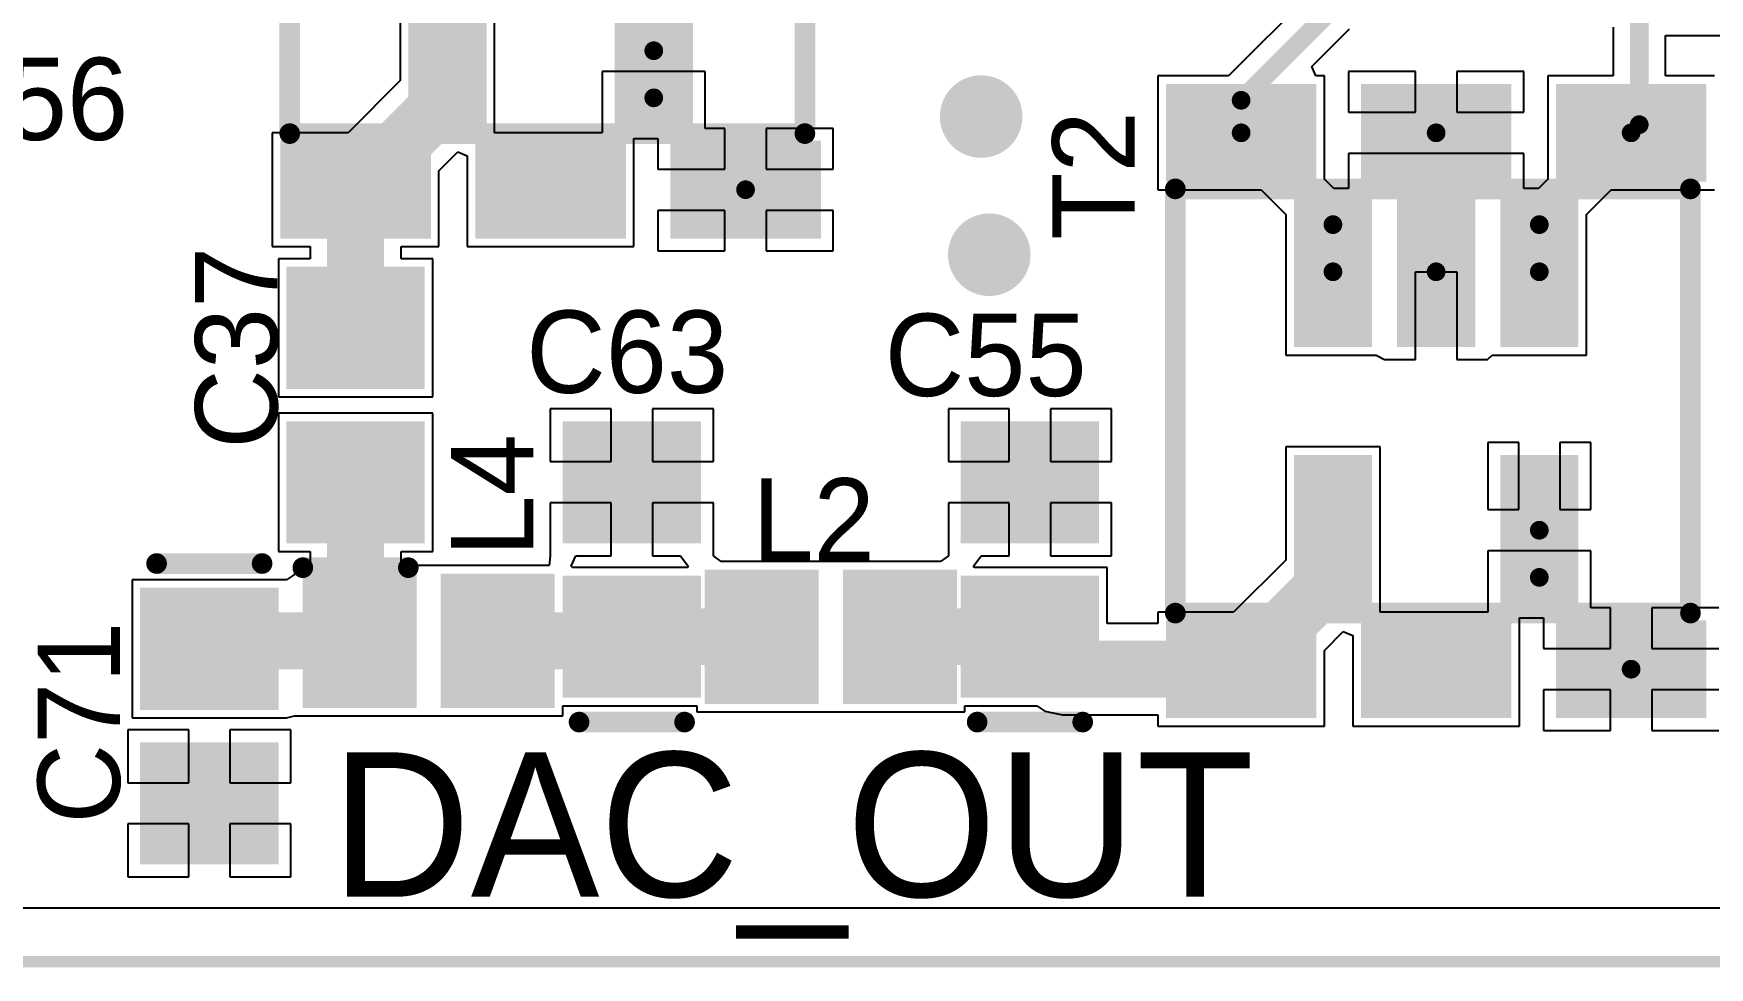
# Model space of a CAD drawing. Header units: millimetres. Extents: x 0 to 7.44, y -3.03 to 0.
# Drawn here: x 0.588 to 1.4, y -3.034 to -2.582 of the extents above; entities that cross this region are included whole.
import ezdxf

# ---------------------------------------------------------------- set-up
doc = ezdxf.new("R2010")
doc.units = ezdxf.units.MM
doc.header["$MEASUREMENT"] = 0
for name, color, linetype in [('BottomLayer', 5, 'Continuous'), ('KeepOutLayer', 6, 'Continuous'), ('MidLayer1', 16, 'Continuous'), ('MidLayer2', 76, 'Continuous'), ('MultiLayer', 9, 'Continuous'), ('TopLayer', 1, 'Continuous'), ('TopOverlay', 2, 'Continuous'), ('TopPaste', 8, 'Continuous'), ('TopSolder', 216, 'Continuous'), ('ViaHoleLayer', 16, 'Continuous')]:
    doc.layers.add(name, color=color, linetype=linetype)

# ---------------------------------------------------------------- blocks, each defined once
blk = doc.blocks.new('TRANSF_ACORE2_65')
at = {"layer": 'TopLayer'}
for points in [[(-0.14961, 0.06201), (-0.11024, 0.06201), (-0.14961, 0.12697), (-0.11024, 0.12697)], [(0.11024, 0.06201), (0.14961, 0.06201), (0.11024, 0.12697), (0.14961, 0.12697)], [(-0.09508, 0.03504), (-0.03012, 0.03504), (-0.09508, 0.06496), (-0.03012, 0.06496)], [(0.03012, 0.03504), (0.09508, 0.03504), (0.03012, 0.06496), (0.09508, 0.06496)], [(-0.14961, -0.03248), (-0.11024, -0.03248), (-0.14961, 0.03248), (-0.11024, 0.03248)], [(0.11024, -0.03248), (0.14961, -0.03248), (0.11024, 0.03248), (0.14961, 0.03248)], [(-0.09508, -0.01496), (-0.03012, -0.01496), (-0.09508, 0.01496), (-0.03012, 0.01496)], [(-0.09508, -0.06496), (-0.03012, -0.06496), (-0.09508, -0.03504), (-0.03012, -0.03504)], [(0.03012, -0.06496), (0.09508, -0.06496), (0.03012, -0.03504), (0.09508, -0.03504)], [(-0.14961, -0.12697), (-0.11024, -0.12697), (-0.14961, -0.06201), (-0.11024, -0.06201)], [(0.11024, -0.12697), (0.14961, -0.12697), (0.11024, -0.06201), (0.14961, -0.06201)]]:
    blk.add_solid(points, dxfattribs=at)
at = {"layer": 'TopOverlay', "const_width": 0.01}
for points in [[(0.10275, 0.12324), (-0.10275, 0.12324)], [(-0.10275, -0.12639), (-0.10275, 0.12324)], [(0.10275, -0.12639), (0.10275, 0.12324)], [(0.10275, -0.12639), (-0.10275, -0.12639)]]:
    blk.add_lwpolyline(points, dxfattribs=at)
at = {"layer": 'TopOverlay', "const_width": 0.005}
for points in [[(-0.10525, 0.12324, 1), (-0.10025, 0.12324, 1)], [(-0.10525, 0.12324, 1), (-0.10025, 0.12324, 1)], [(0.10025, 0.12324, 1), (0.10525, 0.12324, 1)], [(0.10025, 0.12324, 1), (0.10525, 0.12324, 1)], [(-0.10525, -0.12639, 1), (-0.10025, -0.12639, 1)], [(-0.10525, -0.12639, 1), (-0.10025, -0.12639, 1)], [(0.10025, -0.12639, 1), (0.10525, -0.12639, 1)], [(0.10025, -0.12639, 1), (0.10525, -0.12639, 1)]]:
    blk.add_lwpolyline(points, format="xyb", close=True, dxfattribs=at)
at = {"layer": 'TopPaste'}
for points in [[(-0.14961, 0.06201), (-0.11024, 0.06201), (-0.14961, 0.12697), (-0.11024, 0.12697)], [(0.11024, 0.06201), (0.14961, 0.06201), (0.11024, 0.12697), (0.14961, 0.12697)], [(-0.09508, 0.03504), (-0.03012, 0.03504), (-0.09508, 0.06496), (-0.03012, 0.06496)], [(0.03012, 0.03504), (0.09508, 0.03504), (0.03012, 0.06496), (0.09508, 0.06496)], [(-0.14961, -0.03248), (-0.11024, -0.03248), (-0.14961, 0.03248), (-0.11024, 0.03248)], [(0.11024, -0.03248), (0.14961, -0.03248), (0.11024, 0.03248), (0.14961, 0.03248)], [(-0.09508, -0.01496), (-0.03012, -0.01496), (-0.09508, 0.01496), (-0.03012, 0.01496)], [(-0.09508, -0.06496), (-0.03012, -0.06496), (-0.09508, -0.03504), (-0.03012, -0.03504)], [(0.03012, -0.06496), (0.09508, -0.06496), (0.03012, -0.03504), (0.09508, -0.03504)], [(-0.14961, -0.12697), (-0.11024, -0.12697), (-0.14961, -0.06201), (-0.11024, -0.06201)], [(0.11024, -0.12697), (0.14961, -0.12697), (0.11024, -0.06201), (0.14961, -0.06201)]]:
    blk.add_solid(points, dxfattribs=at)
at = {"layer": 'TopSolder'}
for points in [[(-0.15361, 0.05801), (-0.10624, 0.05801), (-0.15361, 0.13097), (-0.10624, 0.13097)], [(0.10624, 0.05801), (0.15361, 0.05801), (0.10624, 0.13097), (0.15361, 0.13097)], [(-0.09908, 0.03104), (-0.02612, 0.03104), (-0.09908, 0.06896), (-0.02612, 0.06896)], [(0.02612, 0.03104), (0.09908, 0.03104), (0.02612, 0.06896), (0.09908, 0.06896)], [(-0.15361, -0.03648), (-0.10624, -0.03648), (-0.15361, 0.03648), (-0.10624, 0.03648)], [(0.10624, -0.03648), (0.15361, -0.03648), (0.10624, 0.03648), (0.15361, 0.03648)], [(-0.09908, -0.01896), (-0.02612, -0.01896), (-0.09908, 0.01896), (-0.02612, 0.01896)], [(-0.09908, -0.06896), (-0.02612, -0.06896), (-0.09908, -0.03104), (-0.02612, -0.03104)], [(0.02612, -0.06896), (0.09908, -0.06896), (0.02612, -0.03104), (0.09908, -0.03104)], [(-0.15361, -0.13097), (-0.10624, -0.13097), (-0.15361, -0.05801), (-0.10624, -0.05801)], [(0.10624, -0.13097), (0.15361, -0.13097), (0.10624, -0.05801), (0.15361, -0.05801)]]:
    blk.add_solid(points, dxfattribs=at)
blk = doc.blocks.new('TRANSF_ACORE2_129')
at = {"layer": 'TopLayer'}
for points in [[(-0.14961, 0.06201), (-0.11024, 0.06201), (-0.14961, 0.12697), (-0.11024, 0.12697)], [(0.11024, 0.06201), (0.14961, 0.06201), (0.11024, 0.12697), (0.14961, 0.12697)], [(-0.09508, 0.03504), (-0.03012, 0.03504), (-0.09508, 0.06496), (-0.03012, 0.06496)], [(0.03012, 0.03504), (0.09508, 0.03504), (0.03012, 0.06496), (0.09508, 0.06496)], [(-0.14961, -0.03248), (-0.11024, -0.03248), (-0.14961, 0.03248), (-0.11024, 0.03248)], [(0.11024, -0.03248), (0.14961, -0.03248), (0.11024, 0.03248), (0.14961, 0.03248)], [(-0.09508, -0.01496), (-0.03012, -0.01496), (-0.09508, 0.01496), (-0.03012, 0.01496)], [(-0.09508, -0.06496), (-0.03012, -0.06496), (-0.09508, -0.03504), (-0.03012, -0.03504)], [(0.03012, -0.06496), (0.09508, -0.06496), (0.03012, -0.03504), (0.09508, -0.03504)], [(-0.14961, -0.12697), (-0.11024, -0.12697), (-0.14961, -0.06201), (-0.11024, -0.06201)], [(0.11024, -0.12697), (0.14961, -0.12697), (0.11024, -0.06201), (0.14961, -0.06201)]]:
    blk.add_solid(points, dxfattribs=at)
at = {"layer": 'TopOverlay', "const_width": 0.01}
for points in [[(-0.10275, -0.12639), (-0.10275, 0.12324)], [(0.10275, 0.12324), (-0.10275, 0.12324)], [(0.10275, -0.12639), (0.10275, 0.12324)], [(0.10275, -0.12639), (-0.10275, -0.12639)]]:
    blk.add_lwpolyline(points, dxfattribs=at)
at = {"layer": 'TopOverlay', "const_width": 0.005}
for points in [[(-0.10525, 0.12324, 1), (-0.10025, 0.12324, 1)], [(-0.10525, 0.12324, 1), (-0.10025, 0.12324, 1)], [(0.10025, 0.12324, 1), (0.10525, 0.12324, 1)], [(0.10025, 0.12324, 1), (0.10525, 0.12324, 1)], [(-0.10525, -0.12639, 1), (-0.10025, -0.12639, 1)], [(-0.10525, -0.12639, 1), (-0.10025, -0.12639, 1)], [(0.10025, -0.12639, 1), (0.10525, -0.12639, 1)], [(0.10025, -0.12639, 1), (0.10525, -0.12639, 1)]]:
    blk.add_lwpolyline(points, format="xyb", close=True, dxfattribs=at)
at = {"layer": 'TopPaste'}
for points in [[(-0.14961, 0.06201), (-0.11024, 0.06201), (-0.14961, 0.12697), (-0.11024, 0.12697)], [(0.11024, 0.06201), (0.14961, 0.06201), (0.11024, 0.12697), (0.14961, 0.12697)], [(-0.09508, 0.03504), (-0.03012, 0.03504), (-0.09508, 0.06496), (-0.03012, 0.06496)], [(0.03012, 0.03504), (0.09508, 0.03504), (0.03012, 0.06496), (0.09508, 0.06496)], [(-0.14961, -0.03248), (-0.11024, -0.03248), (-0.14961, 0.03248), (-0.11024, 0.03248)], [(0.11024, -0.03248), (0.14961, -0.03248), (0.11024, 0.03248), (0.14961, 0.03248)], [(-0.09508, -0.01496), (-0.03012, -0.01496), (-0.09508, 0.01496), (-0.03012, 0.01496)], [(-0.09508, -0.06496), (-0.03012, -0.06496), (-0.09508, -0.03504), (-0.03012, -0.03504)], [(0.03012, -0.06496), (0.09508, -0.06496), (0.03012, -0.03504), (0.09508, -0.03504)], [(-0.14961, -0.12697), (-0.11024, -0.12697), (-0.14961, -0.06201), (-0.11024, -0.06201)], [(0.11024, -0.12697), (0.14961, -0.12697), (0.11024, -0.06201), (0.14961, -0.06201)]]:
    blk.add_solid(points, dxfattribs=at)
at = {"layer": 'TopSolder'}
for points in [[(-0.15361, 0.05801), (-0.10624, 0.05801), (-0.15361, 0.13097), (-0.10624, 0.13097)], [(0.10624, 0.05801), (0.15361, 0.05801), (0.10624, 0.13097), (0.15361, 0.13097)], [(-0.09908, 0.03104), (-0.02612, 0.03104), (-0.09908, 0.06896), (-0.02612, 0.06896)], [(0.02612, 0.03104), (0.09908, 0.03104), (0.02612, 0.06896), (0.09908, 0.06896)], [(-0.15361, -0.03648), (-0.10624, -0.03648), (-0.15361, 0.03648), (-0.10624, 0.03648)], [(0.10624, -0.03648), (0.15361, -0.03648), (0.10624, 0.03648), (0.15361, 0.03648)], [(-0.09908, -0.01896), (-0.02612, -0.01896), (-0.09908, 0.01896), (-0.02612, 0.01896)], [(-0.09908, -0.06896), (-0.02612, -0.06896), (-0.09908, -0.03104), (-0.02612, -0.03104)], [(0.02612, -0.06896), (0.09908, -0.06896), (0.02612, -0.03104), (0.09908, -0.03104)], [(-0.15361, -0.13097), (-0.10624, -0.13097), (-0.15361, -0.05801), (-0.10624, -0.05801)], [(0.10624, -0.13097), (0.15361, -0.13097), (0.10624, -0.05801), (0.15361, -0.05801)]]:
    blk.add_solid(points, dxfattribs=at)
blk = doc.blocks.new('IND_0805_131')
at = {"layer": 'TopLayer'}
for points in [[(-0.05709, -0.02854), (-0.00984, -0.02854), (-0.05709, 0.02854), (-0.00984, 0.02854)], [(0.00984, -0.02854), (0.05709, -0.02854), (0.00984, 0.02854), (0.05709, 0.02854)]]:
    blk.add_solid(points, dxfattribs=at)
at = {"layer": 'TopPaste'}
for points in [[(-0.05709, -0.02854), (-0.00984, -0.02854), (-0.05709, 0.02854), (-0.00984, 0.02854)], [(0.00984, -0.02854), (0.05709, -0.02854), (0.00984, 0.02854), (0.05709, 0.02854)]]:
    blk.add_solid(points, dxfattribs=at)
at = {"layer": 'TopSolder'}
for points in [[(-0.06109, -0.03254), (-0.00584, -0.03254), (-0.06109, 0.03254), (-0.00584, 0.03254)], [(0.00584, -0.03254), (0.06109, -0.03254), (0.00584, 0.03254), (0.06109, 0.03254)]]:
    blk.add_solid(points, dxfattribs=at)
blk = doc.blocks.new('CAP_0805_135')
at = {"layer": 'TopLayer'}
for points in [[(-0.05511, -0.02953), (-0.00393, -0.02953), (-0.05511, 0.02953), (-0.00393, 0.02953)], [(0.0197, -0.02953), (0.07088, -0.02953), (0.0197, 0.02953), (0.07088, 0.02953)]]:
    blk.add_solid(points, dxfattribs=at)
at = {"layer": 'TopOverlay', "const_width": 0.01}
blk.add_lwpolyline([(-0.07088, 0.02557), (-0.07088, -0.02557)], dxfattribs=at)
at = {"layer": 'TopOverlay', "const_width": 0.005}
for points in [[(-0.07338, 0.02557, 1), (-0.06838, 0.02557, 1)], [(-0.07338, -0.02557, 1), (-0.06838, -0.02557, 1)]]:
    blk.add_lwpolyline(points, format="xyb", close=True, dxfattribs=at)
at = {"layer": 'TopPaste'}
for points in [[(-0.05511, -0.02953), (-0.00393, -0.02953), (-0.05511, 0.02953), (-0.00393, 0.02953)], [(0.0197, -0.02953), (0.07088, -0.02953), (0.0197, 0.02953), (0.07088, 0.02953)]]:
    blk.add_solid(points, dxfattribs=at)
at = {"layer": 'TopSolder'}
for points in [[(-0.05911, -0.03353), (0.00007, -0.03353), (-0.05911, 0.03353), (0.00007, 0.03353)], [(0.0157, -0.03353), (0.07488, -0.03353), (0.0157, 0.03353), (0.07488, 0.03353)]]:
    blk.add_solid(points, dxfattribs=at)
blk = doc.blocks.new('IND_0805_222')
at = {"layer": 'TopLayer'}
for points in [[(-0.05709, -0.02854), (-0.00984, -0.02854), (-0.05709, 0.02854), (-0.00984, 0.02854)], [(0.00984, -0.02854), (0.05709, -0.02854), (0.00984, 0.02854), (0.05709, 0.02854)]]:
    blk.add_solid(points, dxfattribs=at)
at = {"layer": 'TopPaste'}
for points in [[(-0.05709, -0.02854), (-0.00984, -0.02854), (-0.05709, 0.02854), (-0.00984, 0.02854)], [(0.00984, -0.02854), (0.05709, -0.02854), (0.00984, 0.02854), (0.05709, 0.02854)]]:
    blk.add_solid(points, dxfattribs=at)
at = {"layer": 'TopSolder'}
for points in [[(-0.06109, -0.03254), (-0.00584, -0.03254), (-0.06109, 0.03254), (-0.00584, 0.03254)], [(0.00584, -0.03254), (0.06109, -0.03254), (0.00584, 0.03254), (0.06109, 0.03254)]]:
    blk.add_solid(points, dxfattribs=at)
blk = doc.blocks.new('CAP_0805_223')
at = {"layer": 'TopLayer'}
for points in [[(-0.05511, -0.02953), (-0.00393, -0.02953), (-0.05511, 0.02953), (-0.00393, 0.02953)], [(0.0197, -0.02953), (0.07088, -0.02953), (0.0197, 0.02953), (0.07088, 0.02953)]]:
    blk.add_solid(points, dxfattribs=at)
at = {"layer": 'TopOverlay', "const_width": 0.01}
blk.add_lwpolyline([(-0.07088, 0.02557), (-0.07088, -0.02557)], dxfattribs=at)
at = {"layer": 'TopOverlay', "const_width": 0.005}
for points in [[(-0.07338, 0.02557, 1), (-0.06838, 0.02557, 1)], [(-0.07338, -0.02557, 1), (-0.06838, -0.02557, 1)]]:
    blk.add_lwpolyline(points, format="xyb", close=True, dxfattribs=at)
at = {"layer": 'TopPaste'}
for points in [[(-0.05511, -0.02953), (-0.00393, -0.02953), (-0.05511, 0.02953), (-0.00393, 0.02953)], [(0.0197, -0.02953), (0.07088, -0.02953), (0.0197, 0.02953), (0.07088, 0.02953)]]:
    blk.add_solid(points, dxfattribs=at)
at = {"layer": 'TopSolder'}
for points in [[(-0.05911, -0.03353), (0.00007, -0.03353), (-0.05911, 0.03353), (0.00007, 0.03353)], [(0.0157, -0.03353), (0.07488, -0.03353), (0.0157, 0.03353), (0.07488, 0.03353)]]:
    blk.add_solid(points, dxfattribs=at)
blk = doc.blocks.new('CAP_0805_225')
at = {"layer": 'TopLayer'}
for points in [[(-0.05511, -0.02953), (-0.00393, -0.02953), (-0.05511, 0.02953), (-0.00393, 0.02953)], [(0.0197, -0.02953), (0.07088, -0.02953), (0.0197, 0.02953), (0.07088, 0.02953)]]:
    blk.add_solid(points, dxfattribs=at)
at = {"layer": 'TopOverlay', "const_width": 0.01}
blk.add_lwpolyline([(-0.07088, -0.02557), (-0.07088, 0.02557)], dxfattribs=at)
at = {"layer": 'TopOverlay', "const_width": 0.005}
for points in [[(-0.07338, 0.02557, 1), (-0.06838, 0.02557, 1)], [(-0.07338, -0.02557, 1), (-0.06838, -0.02557, 1)]]:
    blk.add_lwpolyline(points, format="xyb", close=True, dxfattribs=at)
at = {"layer": 'TopPaste'}
for points in [[(-0.05511, -0.02953), (-0.00393, -0.02953), (-0.05511, 0.02953), (-0.00393, 0.02953)], [(0.0197, -0.02953), (0.07088, -0.02953), (0.0197, 0.02953), (0.07088, 0.02953)]]:
    blk.add_solid(points, dxfattribs=at)
at = {"layer": 'TopSolder'}
for points in [[(-0.05911, -0.03353), (0.00007, -0.03353), (-0.05911, 0.03353), (0.00007, 0.03353)], [(0.0157, -0.03353), (0.07488, -0.03353), (0.0157, 0.03353), (0.07488, 0.03353)]]:
    blk.add_solid(points, dxfattribs=at)
blk = doc.blocks.new('CAP_0805_226')
at = {"layer": 'TopLayer'}
for points in [[(-0.05511, -0.02953), (-0.00393, -0.02953), (-0.05511, 0.02953), (-0.00393, 0.02953)], [(0.0197, -0.02953), (0.07088, -0.02953), (0.0197, 0.02953), (0.07088, 0.02953)]]:
    blk.add_solid(points, dxfattribs=at)
at = {"layer": 'TopOverlay', "const_width": 0.01}
blk.add_lwpolyline([(-0.07088, 0.02557), (-0.07088, -0.02557)], dxfattribs=at)
at = {"layer": 'TopOverlay', "const_width": 0.005}
for points in [[(-0.07338, 0.02557, 1), (-0.06838, 0.02557, 1)], [(-0.07338, -0.02557, 1), (-0.06838, -0.02557, 1)]]:
    blk.add_lwpolyline(points, format="xyb", close=True, dxfattribs=at)
at = {"layer": 'TopPaste'}
for points in [[(-0.05511, -0.02953), (-0.00393, -0.02953), (-0.05511, 0.02953), (-0.00393, 0.02953)], [(0.0197, -0.02953), (0.07088, -0.02953), (0.0197, 0.02953), (0.07088, 0.02953)]]:
    blk.add_solid(points, dxfattribs=at)
at = {"layer": 'TopSolder'}
for points in [[(-0.05911, -0.03353), (0.00007, -0.03353), (-0.05911, 0.03353), (0.00007, 0.03353)], [(0.0157, -0.03353), (0.07488, -0.03353), (0.0157, 0.03353), (0.07488, 0.03353)]]:
    blk.add_solid(points, dxfattribs=at)

msp = doc.modelspace()

# ---------------------------------------------------------------- linework, layer by layer
at = {"layer": 'BottomLayer'}
msp.add_line((7.33622, -3.00551), (0.02598, -3.00551), dxfattribs=at)
at = {"layer": 'BottomLayer', "const_width": 0.02}
for points in [[(1.03724, -2.62205, 1), (1.05724, -2.62205, 1)], [(1.04118, -2.68898, 1), (1.06118, -2.68898, 1)]]:
    msp.add_lwpolyline(points, format="xyb", close=True, dxfattribs=at)
at = {"layer": 'KeepOutLayer'}
for const_width in [0.00551, 0.005]:
    msp.add_lwpolyline([(0, -3.0315), (7.3622, -3.0315)], dxfattribs=dict(at, const_width=const_width))
at = {"layer": 'MidLayer1', "const_width": 0.02}
for points in [[(1.03724, -2.62205, 1), (1.05724, -2.62205, 1)], [(1.04118, -2.68898, 1), (1.06118, -2.68898, 1)]]:
    msp.add_lwpolyline(points, format="xyb", close=True, dxfattribs=at)
at = {"layer": 'MidLayer2', "const_width": 0.02}
for points in [[(1.03724, -2.62205, 1), (1.05724, -2.62205, 1)], [(1.04118, -2.68898, 1), (1.06118, -2.68898, 1)]]:
    msp.add_lwpolyline(points, format="xyb", close=True, dxfattribs=at)
at = {"layer": 'MultiLayer', "const_width": 0.02}
for points in [[(1.03724, -2.62205, 1), (1.05724, -2.62205, 1)], [(1.04118, -2.68898, 1), (1.06118, -2.68898, 1)]]:
    msp.add_lwpolyline(points, format="xyb", close=True, dxfattribs=at)
at = {"layer": 'TopLayer'}
for p, q in [((0.76575, -2.5498), (0.76575, -2.6046)), ((0.81142, -2.62992), (0.81142, -2.5498)), ((1.21153, -2.55799), (1.16716, -2.60236)), ((1.20754, -2.59774), (1.22571, -2.57957)), ((1.3535, -2.57875), (1.3535, -2.60236)), ((1.37879, -2.60236), (1.37879, -2.58283)), ((1.37879, -2.58283), (1.40732, -2.58283)), ((1.20945, -2.60236), (1.20754, -2.59774)), ((0.76575, -2.6046), (0.74043, -2.62992)), ((0.88858, -2.60016), (0.86362, -2.60016)), ((0.86362, -2.60016), (0.86362, -2.62992)), ((0.91354, -2.60016), (0.88858, -2.60016)), ((0.91354, -2.6278), (0.91354, -2.60016)), ((1.16716, -2.60236), (1.13287, -2.60236)), ((1.13287, -2.60236), (1.13287, -2.65748)), ((1.21358, -2.60236), (1.20945, -2.60236)), ((1.21358, -2.65239), (1.21358, -2.60236)), ((1.25772, -2.60024), (1.22524, -2.60024)), ((1.22524, -2.60024), (1.22524, -2.61992)), ((1.25772, -2.61992), (1.25772, -2.60024)), ((1.3102, -2.60024), (1.27772, -2.60024)), ((1.27772, -2.60024), (1.27772, -2.61992)), ((1.3102, -2.61992), (1.3102, -2.60024)), ((1.3535, -2.60236), (1.32185, -2.60236)), ((1.32185, -2.60236), (1.32185, -2.65239)), ((1.40256, -2.60236), (1.37879, -2.60236)), ((1.22524, -2.61992), (1.25772, -2.61992)), ((1.27772, -2.61992), (1.3102, -2.61992)), ((0.74043, -2.62992), (0.70374, -2.62992)), ((0.70374, -2.62992), (0.70374, -2.68504)), ((0.86362, -2.62992), (0.81142, -2.62992)), ((0.92307, -2.6278), (0.91354, -2.6278)), ((0.92307, -2.64748), (0.92307, -2.6278)), ((0.97555, -2.6278), (0.94307, -2.6278)), ((0.94307, -2.6278), (0.94307, -2.64748)), ((0.97555, -2.64748), (0.97555, -2.6278)), ((0.78445, -2.64835), (0.79361, -2.63919)), ((0.79361, -2.63919), (0.79823, -2.6411)), ((0.87894, -2.68504), (0.87894, -2.63264)), ((0.87894, -2.63264), (0.89059, -2.63264)), ((0.89059, -2.63264), (0.89059, -2.64748)), ((0.79823, -2.6411), (0.79823, -2.68504)), ((0.89059, -2.64748), (0.92307, -2.64748)), ((0.94307, -2.64748), (0.97555, -2.64748)), ((1.26772, -2.63992), (1.22524, -2.63992)), ((1.22524, -2.63992), (1.22524, -2.65689)), ((1.3102, -2.63992), (1.26772, -2.63992)), ((1.3102, -2.65689), (1.3102, -2.63992)), ((0.78445, -2.68504), (0.78445, -2.64835)), ((1.21808, -2.65689), (1.21358, -2.65239)), ((1.32185, -2.65239), (1.31735, -2.65689)), ((1.13287, -2.65748), (1.18291, -2.65748)), ((1.18291, -2.65748), (1.19488, -2.66946)), ((1.22524, -2.65689), (1.21808, -2.65689)), ((1.31735, -2.65689), (1.3102, -2.65689)), ((1.34055, -2.66946), (1.35253, -2.65748)), ((1.35253, -2.65748), (1.40256, -2.65748)), ((0.92307, -2.66748), (0.89059, -2.66748)), ((0.89059, -2.66748), (0.89059, -2.68717)), ((0.92307, -2.68717), (0.92307, -2.66748)), ((0.97555, -2.66748), (0.94307, -2.66748)), ((0.94307, -2.66748), (0.94307, -2.68717)), ((0.97555, -2.68717), (0.97555, -2.66748)), ((1.19488, -2.66946), (1.19488, -2.7376)), ((1.34055, -2.7376), (1.34055, -2.66946)), ((0.70374, -2.68504), (0.72202, -2.68504)), ((0.72202, -2.68504), (0.72202, -2.69095)), ((0.76617, -2.69095), (0.76617, -2.68504)), ((0.76617, -2.68504), (0.78445, -2.68504)), ((0.79823, -2.68504), (0.87894, -2.68504)), ((0.89059, -2.68717), (0.92307, -2.68717)), ((0.94307, -2.68717), (0.97555, -2.68717)), ((0.72202, -2.69095), (0.70669, -2.69095)), ((0.70669, -2.69095), (0.70669, -2.75787)), ((0.7815, -2.69095), (0.76617, -2.69095)), ((0.7815, -2.75787), (0.7815, -2.69095)), ((1.25772, -2.73972), (1.25772, -2.69724)), ((1.25772, -2.69724), (1.27772, -2.69724)), ((1.27772, -2.69724), (1.27772, -2.73972)), ((1.19488, -2.7376), (1.23864, -2.7376)), ((1.23864, -2.7376), (1.24276, -2.73972)), ((1.24276, -2.73972), (1.24276, -2.73972)), ((1.24276, -2.73972), (1.24276, -2.73972)), ((1.24276, -2.73972), (1.25772, -2.73972)), ((1.27772, -2.73972), (1.29268, -2.73972)), ((1.29268, -2.73972), (1.29488, -2.7376)), ((1.29268, -2.73972), (1.29268, -2.73972)), ((1.29488, -2.7376), (1.34055, -2.7376)), ((0.70669, -2.75787), (0.7815, -2.75787)), ((0.7815, -2.76575), (0.70669, -2.76575)), ((0.70669, -2.76575), (0.70669, -2.83268)), ((0.7815, -2.83268), (0.7815, -2.76575)), ((0.86795, -2.76362), (0.83843, -2.76362)), ((0.83843, -2.76362), (0.83843, -2.78921)), ((0.86795, -2.78921), (0.86795, -2.76362)), ((0.91748, -2.76362), (0.88795, -2.76362)), ((0.88795, -2.76362), (0.88795, -2.78921)), ((0.91748, -2.78921), (0.91748, -2.76362)), ((1.06087, -2.76362), (1.03134, -2.76362)), ((1.03134, -2.76362), (1.03134, -2.78921)), ((1.06087, -2.78921), (1.06087, -2.76362)), ((1.11039, -2.76362), (1.08087, -2.76362)), ((1.08087, -2.76362), (1.08087, -2.78921)), ((1.11039, -2.78921), (1.11039, -2.76362)), ((1.24055, -2.78209), (1.19488, -2.78209)), ((1.19488, -2.78209), (1.19488, -2.83689)), ((1.24055, -2.8622), (1.24055, -2.78209)), ((1.30772, -2.77996), (1.29276, -2.77996)), ((1.29276, -2.77996), (1.29276, -2.81244)), ((1.30772, -2.81244), (1.30772, -2.77996)), ((1.34268, -2.77996), (1.32772, -2.77996)), ((1.32772, -2.77996), (1.32772, -2.81244)), ((1.34268, -2.81244), (1.34268, -2.77996)), ((0.83843, -2.78921), (0.86795, -2.78921)), ((0.88795, -2.78921), (0.91748, -2.78921)), ((1.03134, -2.78921), (1.06087, -2.78921)), ((1.08087, -2.78921), (1.11039, -2.78921)), ((0.86795, -2.80921), (0.83843, -2.80921)), ((0.83843, -2.80921), (0.83843, -2.83457)), ((0.86795, -2.8348), (0.86795, -2.80921)), ((0.91748, -2.80921), (0.88795, -2.80921)), ((0.88795, -2.80921), (0.88795, -2.8348)), ((0.91748, -2.8326), (0.91748, -2.80921)), ((1.06087, -2.80921), (1.03134, -2.80921)), ((1.03134, -2.80921), (1.03134, -2.8326)), ((1.06087, -2.8348), (1.06087, -2.80921)), ((1.11039, -2.80921), (1.08087, -2.80921)), ((1.08087, -2.80921), (1.08087, -2.8348)), ((1.11039, -2.8348), (1.11039, -2.80921)), ((1.29276, -2.81244), (1.30772, -2.81244)), ((1.32772, -2.81244), (1.34268, -2.81244)), ((0.70669, -2.83268), (0.72202, -2.83268)), ((0.72202, -2.83268), (0.72202, -2.83957)), ((0.76617, -2.83957), (0.76617, -2.83268)), ((0.76617, -2.83268), (0.7815, -2.83268)), ((0.91748, -2.8348), (0.91748, -2.8326)), ((1.03134, -2.8326), (1.03134, -2.8348)), ((1.31772, -2.83244), (1.29276, -2.83244)), ((1.29276, -2.83244), (1.29276, -2.8622)), ((1.34268, -2.83244), (1.31772, -2.83244)), ((1.34268, -2.86008), (1.34268, -2.83244)), ((0.72202, -2.83957), (0.71457, -2.83957)), ((0.71457, -2.83957), (0.71457, -2.8439)), ((0.7765, -2.83957), (0.76617, -2.83957)), ((0.77756, -2.83957), (0.7765, -2.83957)), ((0.7815, -2.83957), (0.77756, -2.83957)), ((0.78256, -2.83957), (0.7815, -2.83957)), ((0.83786, -2.83957), (0.78256, -2.83957)), ((0.83843, -2.8348), (0.83786, -2.83957)), ((0.83843, -2.83457), (0.83843, -2.8348)), ((0.8486, -2.8398), (0.8509, -2.8348)), ((0.84923, -2.84055), (0.8486, -2.8398)), ((0.90501, -2.84055), (0.84923, -2.84055)), ((0.8509, -2.8348), (0.86795, -2.8348)), ((0.88795, -2.8348), (0.90162, -2.8348)), ((0.90162, -2.8348), (0.90525, -2.8398)), ((0.90525, -2.8398), (0.90501, -2.84055)), ((0.92132, -2.8376), (0.91748, -2.8348)), ((0.97138, -2.8376), (0.92132, -2.8376)), ((0.97244, -2.8376), (0.97138, -2.8376)), ((0.97638, -2.8376), (0.97244, -2.8376)), ((0.97744, -2.8376), (0.97638, -2.8376)), ((1.0275, -2.8376), (0.97744, -2.8376)), ((1.03134, -2.8348), (1.0275, -2.8376)), ((1.04357, -2.8398), (1.0472, -2.8348)), ((1.04381, -2.84055), (1.04357, -2.8398)), ((1.10827, -2.84055), (1.04381, -2.84055)), ((1.0472, -2.8348), (1.06087, -2.8348)), ((1.08087, -2.8348), (1.11039, -2.8348)), ((1.10827, -2.86769), (1.10827, -2.84055)), ((1.19488, -2.83689), (1.16956, -2.8622)), ((0.71063, -2.84647), (0.63583, -2.84647)), ((0.63583, -2.84647), (0.63583, -2.9134)), ((0.71457, -2.8439), (0.71063, -2.84647)), ((1.16956, -2.8622), (1.13287, -2.8622)), ((1.13287, -2.8622), (1.13287, -2.86769)), ((1.29276, -2.8622), (1.24055, -2.8622)), ((1.30807, -2.91732), (1.30807, -2.86492)), ((1.30807, -2.86492), (1.31972, -2.86492)), ((1.31972, -2.86492), (1.31972, -2.87976)), ((1.3522, -2.86008), (1.34268, -2.86008)), ((1.3522, -2.87976), (1.3522, -2.86008)), ((1.40469, -2.86008), (1.3722, -2.86008)), ((1.3722, -2.86008), (1.3722, -2.87976)), ((1.13287, -2.86769), (1.10827, -2.86769)), ((1.21358, -2.88063), (1.22274, -2.87147)), ((1.22274, -2.87147), (1.22736, -2.87339)), ((1.22736, -2.87339), (1.22736, -2.91732)), ((1.21358, -2.91732), (1.21358, -2.88063)), ((1.31972, -2.87976), (1.3522, -2.87976)), ((1.3722, -2.87976), (1.40469, -2.87976)), ((0.84449, -2.9124), (0.84449, -2.90748)), ((0.84449, -2.90748), (0.90945, -2.90748)), ((0.90945, -2.90748), (0.90945, -2.91043)), ((1.03937, -2.91043), (1.03937, -2.90748)), ((1.03937, -2.90748), (1.07415, -2.90748)), ((1.07415, -2.90748), (1.07817, -2.91016)), ((1.3522, -2.89976), (1.31972, -2.89976)), ((1.31972, -2.89976), (1.31972, -2.91945)), ((1.3522, -2.91945), (1.3522, -2.89976)), ((1.40469, -2.89976), (1.3722, -2.89976)), ((1.3722, -2.89976), (1.3722, -2.91945)), ((0.63583, -2.9134), (0.70998, -2.9134)), ((0.70998, -2.9134), (0.71063, -2.9134)), ((0.71063, -2.9134), (0.71457, -2.9124)), ((0.71063, -2.9134), (0.71063, -2.9134)), ((0.71457, -2.9124), (0.71457, -2.9124)), ((0.71457, -2.9124), (0.7765, -2.9124)), ((0.7765, -2.9124), (0.77756, -2.9124)), ((0.77756, -2.9124), (0.7815, -2.9124)), ((0.7815, -2.9124), (0.78256, -2.9124)), ((0.78256, -2.9124), (0.84449, -2.9124)), ((0.90945, -2.91043), (0.97138, -2.91043)), ((0.97138, -2.91043), (0.97244, -2.91043)), ((0.97244, -2.91043), (0.97638, -2.91043)), ((0.97638, -2.91043), (0.97744, -2.91043)), ((0.97744, -2.91043), (1.03937, -2.91043)), ((1.07817, -2.91016), (1.08661, -2.91184)), ((1.08661, -2.91184), (1.13287, -2.91184)), ((1.13287, -2.91184), (1.13287, -2.91732)), ((0.66323, -2.91915), (0.6337, -2.91915)), ((0.6337, -2.91915), (0.6337, -2.94474)), ((0.66323, -2.94474), (0.66323, -2.91915)), ((0.71276, -2.91915), (0.68323, -2.91915)), ((0.68323, -2.91915), (0.68323, -2.94474)), ((0.71276, -2.94474), (0.71276, -2.91915)), ((1.13287, -2.91732), (1.21358, -2.91732)), ((1.22736, -2.91732), (1.30807, -2.91732)), ((1.31972, -2.91945), (1.3522, -2.91945)), ((1.3722, -2.91945), (1.40469, -2.91945)), ((0.6337, -2.94474), (0.66323, -2.94474)), ((0.68323, -2.94474), (0.71276, -2.94474)), ((0.66323, -2.96474), (0.6337, -2.96474)), ((0.6337, -2.96474), (0.6337, -2.99033)), ((0.66323, -2.99033), (0.66323, -2.96474)), ((0.71276, -2.96474), (0.68323, -2.96474)), ((0.68323, -2.96474), (0.68323, -2.99033)), ((0.71276, -2.99033), (0.71276, -2.96474)), ((0.6337, -2.99033), (0.66323, -2.99033)), ((0.68323, -2.99033), (0.71276, -2.99033)), ((7.33622, -3.00551), (0.02598, -3.00551))]:
    msp.add_line(p, q, dxfattribs=at)
for points, const_width in [([(1.36614, -2.62598), (1.36614, -2.33071)], 0.00906), ([(1.17323, -2.61417), (1.22047, -2.56693)], 0.00906), ([(0.78858, -2.61299), (0.78858, -2.59016)], 0.02756), ([(0.88858, -2.61299), (0.88858, -2.59016)], 0.00906), ([(0.74409, -2.65748), (0.78858, -2.61299)], 0.02756), ([(0.88858, -2.61299), (0.93307, -2.65748)], 0.00906), ([(1.17323, -2.62992), (1.17323, -2.61417)], 0.00906), ([(1.3622, -2.62992), (1.36614, -2.62598)], 0.00906), ([(1.17323, -2.62992), (1.21772, -2.67441)], 0.00906), ([(1.26772, -2.69724), (1.26772, -2.62992)], 0.00906), ([(1.31772, -2.67441), (1.3622, -2.62992)], 0.00906), ([(0.74409, -2.72441), (0.74409, -2.65748)], 0.02756), ([(1.21772, -2.69724), (1.21772, -2.67441)], 0.00906), ([(1.31772, -2.69724), (1.31772, -2.67441)], 0.00906), ([(0.74409, -2.87402), (0.74409, -2.79921)], 0.02756), ([(1.21772, -2.84528), (1.21772, -2.82244)], 0.02756), ([(1.31772, -2.84528), (1.31772, -2.82244)], 0.00906), ([(1.17323, -2.88976), (1.21772, -2.84528)], 0.02756), ([(1.31772, -2.84528), (1.3622, -2.88976)], 0.00906), ([(0.672, -2.87402), (0.67397, -2.87598)], 0.02756), ([(0.67397, -2.87598), (0.74606, -2.87598)], 0.02756), ([(0.74409, -2.87402), (0.74606, -2.87598)], 0.02756), ([(0.81299, -2.87598), (0.87598, -2.87598)], 0.02756), ([(0.87598, -2.87598), (0.87795, -2.87402)], 0.02756), ([(0.87795, -2.87402), (0.94094, -2.87402)], 0.02756), ([(1.00787, -2.87402), (1.07087, -2.87402)], 0.02756), ([(1.07087, -2.87402), (1.08661, -2.88976)], 0.02756), ([(1.08661, -2.88976), (1.17323, -2.88976)], 0.02756)]:
    msp.add_lwpolyline(points, dxfattribs=dict(at, const_width=const_width))
for points, const_width in [([(0.78169, -2.59016, 1), (0.79547, -2.59016, 1)], 0.01378), ([(0.88632, -2.59016, 1), (0.89085, -2.59016, 1)], 0.00453), ([(0.78169, -2.61299, 1), (0.79547, -2.61299, 1)], 0.01378), ([(0.78169, -2.61299, 1), (0.79547, -2.61299, 1)], 0.01378), ([(1.03724, -2.62205, 1), (1.05724, -2.62205, 1)], 0.02), ([(0.88632, -2.61299, 1), (0.89085, -2.61299, 1)], 0.00453), ([(0.88632, -2.61299, 1), (0.89085, -2.61299, 1)], 0.00453), ([(1.17096, -2.61417, 1), (1.17549, -2.61417, 1)], 0.00453), ([(1.17096, -2.61417, 1), (1.17549, -2.61417, 1)], 0.00453), ([(1.36388, -2.62598, 1), (1.36841, -2.62598, 1)], 0.00453), ([(1.36388, -2.62598, 1), (1.36841, -2.62598, 1)], 0.00453), ([(1.17096, -2.62992, 1), (1.17549, -2.62992, 1)], 0.00453), ([(1.17096, -2.62992, 1), (1.17549, -2.62992, 1)], 0.00453), ([(1.26545, -2.62992, 1), (1.26998, -2.62992, 1)], 0.00453), ([(1.35994, -2.62992, 1), (1.36447, -2.62992, 1)], 0.00453), ([(1.35994, -2.62992, 1), (1.36447, -2.62992, 1)], 0.00453), ([(0.7372, -2.65748, 1), (0.75098, -2.65748, 1)], 0.01378), ([(0.7372, -2.65748, 1), (0.75098, -2.65748, 1)], 0.01378), ([(0.93081, -2.65748, 1), (0.93533, -2.65748, 1)], 0.00453), ([(1.04118, -2.68898, 1), (1.06118, -2.68898, 1)], 0.02), ([(1.21545, -2.67441, 1), (1.21998, -2.67441, 1)], 0.00453), ([(1.21545, -2.67441, 1), (1.21998, -2.67441, 1)], 0.00453), ([(1.31545, -2.67441, 1), (1.31998, -2.67441, 1)], 0.00453), ([(1.31545, -2.67441, 1), (1.31998, -2.67441, 1)], 0.00453), ([(1.21545, -2.69724, 1), (1.21998, -2.69724, 1)], 0.00453), ([(1.26545, -2.69724, 1), (1.26998, -2.69724, 1)], 0.00453), ([(1.31545, -2.69724, 1), (1.31998, -2.69724, 1)], 0.00453), ([(0.7372, -2.72441, 1), (0.75098, -2.72441, 1)], 0.01378), ([(0.7372, -2.79921, 1), (0.75098, -2.79921, 1)], 0.01378), ([(1.21083, -2.82244, 1), (1.22461, -2.82244, 1)], 0.01378), ([(1.31545, -2.82244, 1), (1.31998, -2.82244, 1)], 0.00453), ([(1.21083, -2.84528, 1), (1.22461, -2.84528, 1)], 0.01378), ([(1.21083, -2.84528, 1), (1.22461, -2.84528, 1)], 0.01378), ([(1.31545, -2.84528, 1), (1.31998, -2.84528, 1)], 0.00453), ([(1.31545, -2.84528, 1), (1.31998, -2.84528, 1)], 0.00453), ([(0.66511, -2.87402, 1), (0.67889, -2.87402, 1)], 0.01378), ([(0.66708, -2.87598, 1), (0.68086, -2.87598, 1)], 0.01378), ([(0.66708, -2.87598, 1), (0.68086, -2.87598, 1)], 0.01378), ([(0.7372, -2.87402, 1), (0.75098, -2.87402, 1)], 0.01378), ([(0.7372, -2.87402, 1), (0.75098, -2.87402, 1)], 0.01378), ([(0.73917, -2.87598, 1), (0.75295, -2.87598, 1)], 0.01378), ([(0.73917, -2.87598, 1), (0.75295, -2.87598, 1)], 0.01378), ([(0.8061, -2.87598, 1), (0.81988, -2.87598, 1)], 0.01378), ([(0.86909, -2.87598, 1), (0.88287, -2.87598, 1)], 0.01378), ([(0.86909, -2.87598, 1), (0.88287, -2.87598, 1)], 0.01378), ([(0.87106, -2.87402, 1), (0.88484, -2.87402, 1)], 0.01378), ([(0.87106, -2.87402, 1), (0.88484, -2.87402, 1)], 0.01378), ([(0.93406, -2.87402, 1), (0.94783, -2.87402, 1)], 0.01378), ([(1.00098, -2.87402, 1), (1.01476, -2.87402, 1)], 0.01378), ([(1.06398, -2.87402, 1), (1.07776, -2.87402, 1)], 0.01378), ([(1.06398, -2.87402, 1), (1.07776, -2.87402, 1)], 0.01378), ([(1.07972, -2.88976, 1), (1.0935, -2.88976, 1)], 0.01378), ([(1.07972, -2.88976, 1), (1.0935, -2.88976, 1)], 0.01378), ([(1.16634, -2.88976, 1), (1.18012, -2.88976, 1)], 0.01378), ([(1.16634, -2.88976, 1), (1.18012, -2.88976, 1)], 0.01378), ([(1.35994, -2.88976, 1), (1.36447, -2.88976, 1)], 0.00453)]:
    msp.add_lwpolyline(points, format="xyb", close=True, dxfattribs=dict(at, const_width=const_width))
at = {"layer": 'ViaHoleLayer', "const_width": 0.00956}
for points in [[(1.04246, -2.62205, 1), (1.05202, -2.62205, 1)], [(1.0464, -2.68898, 1), (1.05596, -2.68898, 1)]]:
    msp.add_lwpolyline(points, format="xyb", close=True, dxfattribs=at)

# ---------------------------------------------------------------- block references
for name, p, rotation in [('TRANSF_ACORE2_65', (0.83858, -2.52756), 270), ('TRANSF_ACORE2_129', (1.26772, -2.75984), 270), ('CAP_0805_226', (0.74409, -2.7697), 90), ('CAP_0805_135', (0.87795, -2.8445), 90), ('CAP_0805_223', (1.07087, -2.8445), 90), ('CAP_0805_225', (0.67323, -2.90945), 270), ('IND_0805_222', (0.97441, -2.87402), 180), ('IND_0805_131', (0.77953, -2.87598), 180)]:
    msp.add_blockref(name, p, dxfattribs=dict(rotation=rotation))

# ---------------------------------------------------------------- texts
at = {"layer": 'TopOverlay'}
for s, height, p in [('R56', 0.039894, (0.53607, -2.6334)), ('C63', 0.039894, (0.82677, -2.75591)), ('C55', 0.039894, (1.0005, -2.75743)), ('L2', 0.039894, (0.93634, -2.83714)), ('DAC_OUT', 0.07, (0.73228, -3))]:
    msp.add_text(s, height=height, dxfattribs=at).set_placement(p)
for s, p in [('T2', (1.12159, -2.68173)), ('C37', (0.70624, -2.78297)), ('L4', (0.83026, -2.83528)), ('C71', (0.62992, -2.96457))]:
    msp.add_text(s, height=0.039894, rotation=90, dxfattribs=at).set_placement(p)

doc.saveas('drawing.dxf')
